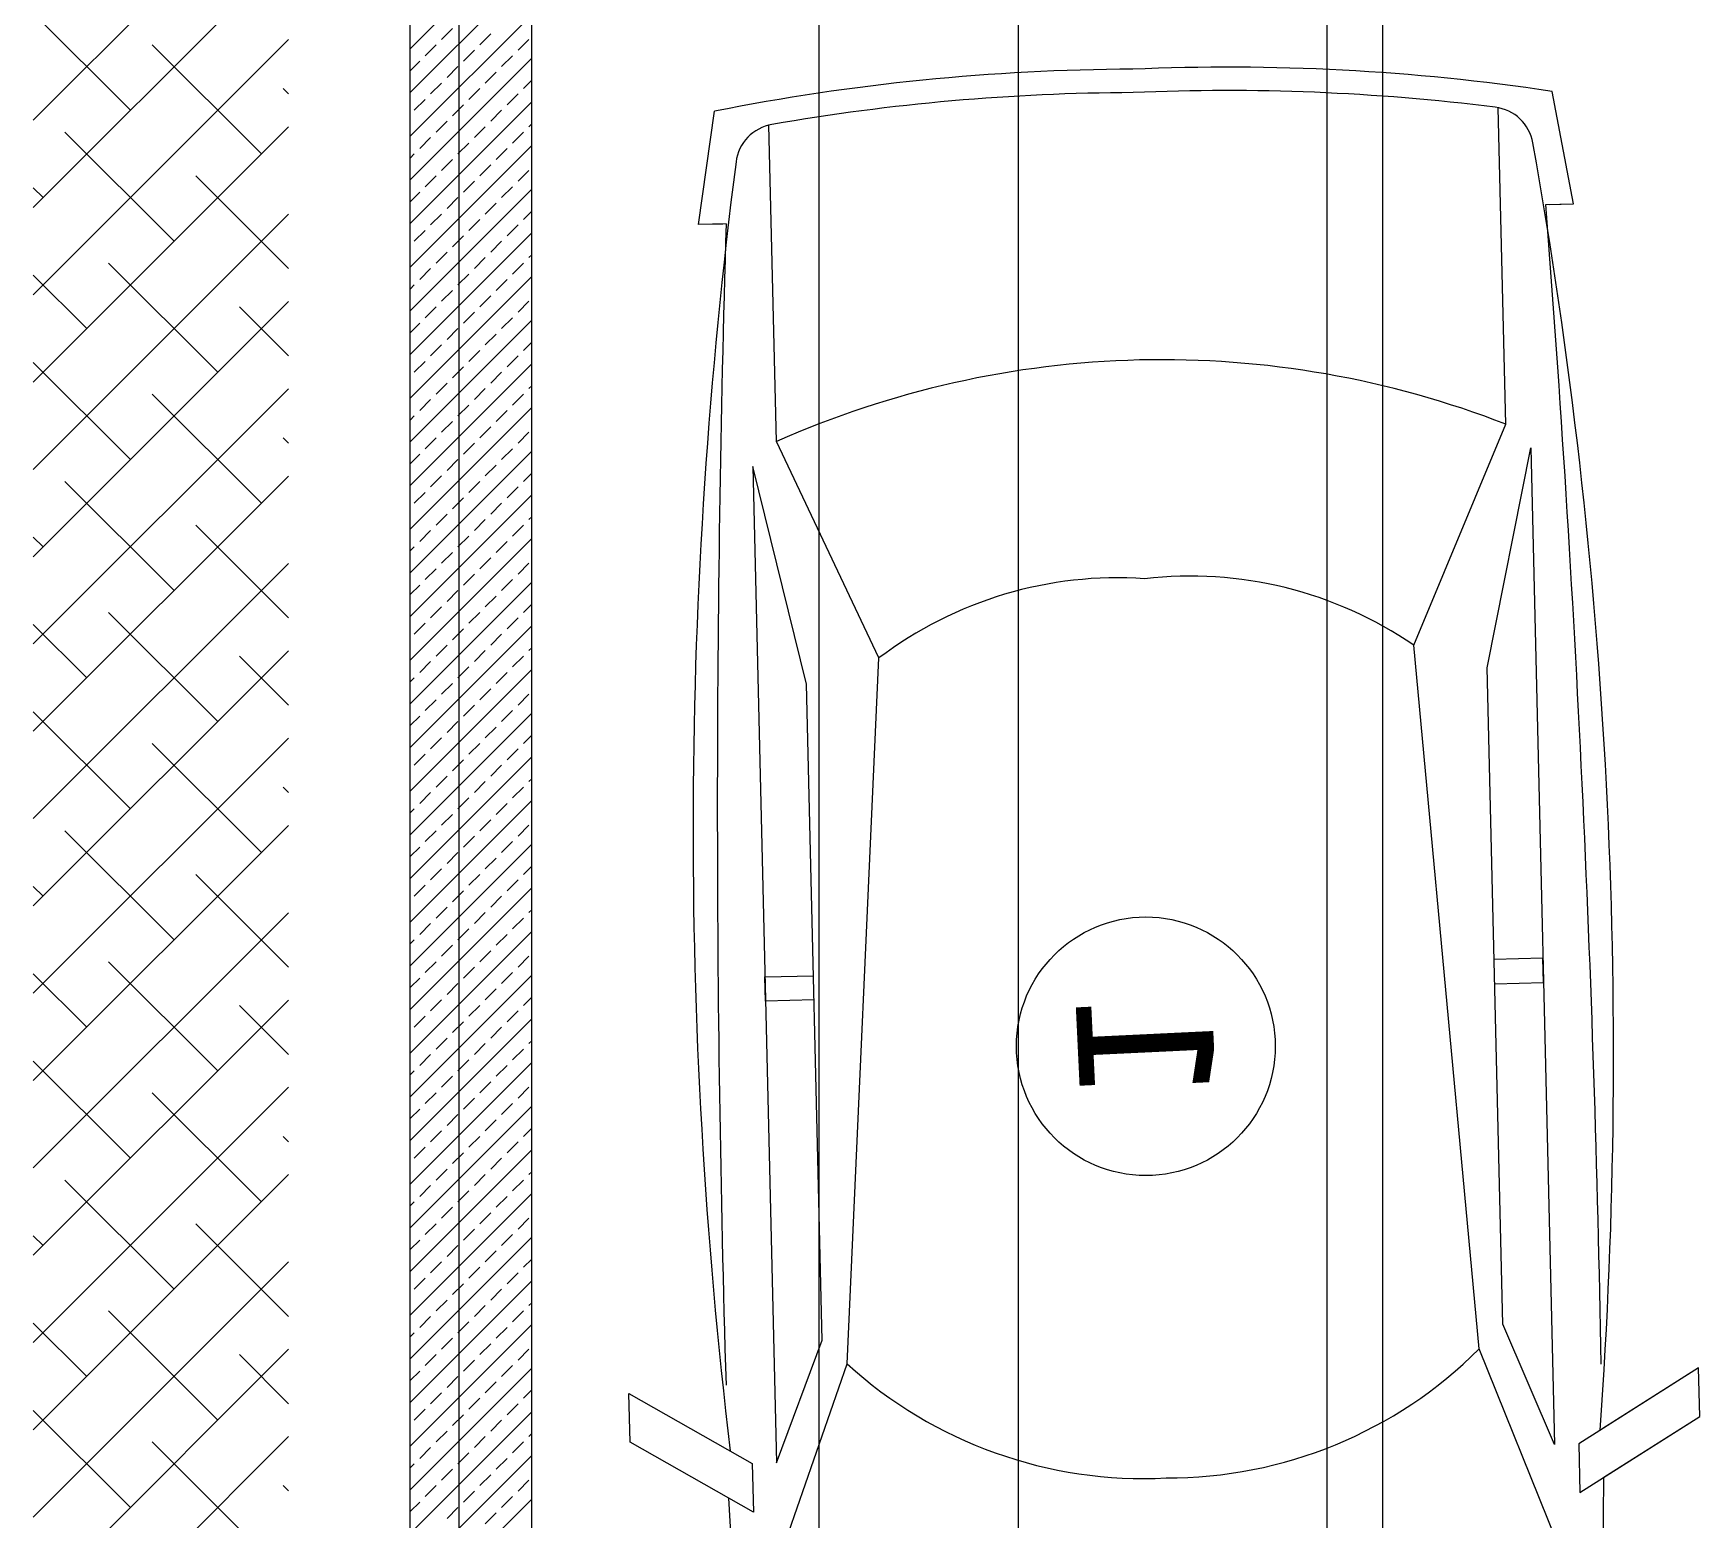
# Model space of a CAD drawing. Header units: millimetres. Extents: x 43168.9 to 43194.6, y -25545.1 to -25543.4.
# Drawn here: x 43169.0485 to 43169.117, y -25544.7486 to -25544.6875 of the extents above; entities that cross this region are included whole.
import ezdxf
from ezdxf.enums import TextEntityAlignment as Align

# ---------------------------------------------------------------- set-up
doc = ezdxf.new("R2010")
doc.units = ezdxf.units.MM
doc.header["$LTSCALE"] = 200
doc.linetypes.add('DASHDOT', pattern=[1, 0.5, -0.25, 0, -0.25])
doc.linetypes.add('DASHDOT2', pattern=[0.5, 0.25, -0.125, 0, -0.125])
for name, color, linetype in [('aks_sgh', 5, 'DASHDOT2'), ('kolon-b.a_sgh', 6, 'Continuous'), ('olcuic_sgh', 183, 'Continuous'), ('tarama-betonarme_sgh', 223, 'Continuous'), ('tarama-zemin_sgh', 197, 'Continuous'), ('yapi-yaklasma_sgh', 41, 'DASHDOT')]:
    doc.layers.add(name, color=color, linetype=linetype)
doc.styles.add('text1', font='VERDANA.TTF')

msp = doc.modelspace()

# ---------------------------------------------------------------- linework, layer by layer
at = {"color": 0}
for p, q in [((43169.1118424958, -25544.69448256025), (43169.1109584205, -25544.6898596702)), ((43169.0758520901, -25544.6953395997), (43169.07651511836, -25544.69067986847)), ((43169.10905755519, -25544.70355158163), (43169.10874749401, -25544.6905309119)), ((43169.07906555044, -25544.70426578117), (43169.07875548926, -25544.69124511144)), ((43169.11070104969, -25544.69450974151), (43169.1118424958, -25544.69448256025)), ((43169.1108427623, -25544.69450636691), (43169.1118424958, -25544.69448256025)), ((43169.0769935362, -25544.69531241845), (43169.0758520901, -25544.6953395997)), ((43169.07685182359, -25544.69531579305), (43169.0758520901, -25544.6953395997)), ((43169.10527288108, -25544.71264440966), (43169.10905755519, -25544.70355158163)), ((43169.08327874426, -25544.71316815599), (43169.07906555044, -25544.70426578117)), ((43169.1082958882, -25544.7135727232), (43169.11008109533, -25544.70452750847)), ((43169.11008109533, -25544.70452750847), (43169.11105716803, -25544.74551658162)), ((43169.0780896236, -25544.70528932131), (43169.0790656963, -25544.74627839446)), ((43169.08030335044, -25544.71423930944), (43169.0780896236, -25544.70528932131)), ((43169.10796274095, -25544.74158906761), (43169.10527288108, -25544.71264440966)), ((43169.08196967017, -25544.74220804054), (43169.08327874426, -25544.71316815599)), ((43169.10893866779, -25544.74056552747), (43169.1082958882, -25544.7135727232)), ((43169.08094613003, -25544.74123211371), (43169.08030335044, -25544.71423930944)), ((43169.11058103501, -25544.72552191179), (43169.10858156802, -25544.7255695251)), ((43169.11060484166, -25544.72652164529), (43169.11058103501, -25544.72552191179)), ((43169.07858956327, -25544.72628372463), (43169.08058903026, -25544.72623611133)), ((43169.07861336993, -25544.72728345813), (43169.07858956327, -25544.72628372463)), ((43169.10860537467, -25544.72656925859), (43169.11060484166, -25544.72652164529)), ((43169.08061283691, -25544.72723584482), (43169.07861336993, -25544.72728345813)), ((43169.11105716803, -25544.74551658162), (43169.10893866779, -25544.74056552747)), ((43169.0790656963, -25544.74627839446), (43169.08094613003, -25544.74123211371)), ((43169.11115239463, -25544.74951551559), (43169.10796274095, -25544.74158906761)), ((43169.07916092291, -25544.75027732843), (43169.08196967017, -25544.74220804054)), ((43169.11698414903, -25544.74237454124), (43169.11205690152, -25544.74549277497)), ((43169.11698414903, -25544.74237454124), (43169.11304235102, -25544.74486912823)), ((43169.11703176233, -25544.74437400823), (43169.11698414903, -25544.74237454124)), ((43169.11703176233, -25544.74437400823), (43169.11698414903, -25544.74237454124)), ((43169.07299587539, -25544.7434220339), (43169.07806596281, -25544.74630220112)), ((43169.07299587539, -25544.7434220339), (43169.07705194533, -25544.74572616767)), ((43169.0730434887, -25544.74542150088), (43169.07299587539, -25544.7434220339)), ((43169.0730434887, -25544.74542150088), (43169.07299587539, -25544.7434220339)), ((43169.11210451482, -25544.74749224196), (43169.11703176233, -25544.74437400823)), ((43169.11308996432, -25544.74686859521), (43169.11703176233, -25544.74437400823)), ((43169.07811357611, -25544.7483016681), (43169.0730434887, -25544.74542150088)), ((43169.07709955863, -25544.74772563466), (43169.0730434887, -25544.74542150088)), ((43169.11205690152, -25544.74549277497), (43169.11210451482, -25544.74749224196)), ((43169.07806596281, -25544.74630220112), (43169.07811357611, -25544.7483016681)), ((43169.1128343037, -25544.77406561882), (43169.11308996432, -25544.74686859521)), ((43169.0786494807, -25544.77487966193), (43169.07709955863, -25544.74772563466))]:
    msp.add_line(p, q, dxfattribs=at)
msp.add_line((43169.08894069821, -25544.72939507744), (43169.08894069821, -25544.72939507744))
at = {"linetype": 'Continuous'}
msp.add_circle((43169.09425463576, -25544.72914117252), 0.005320000000000346, dxfattribs=at)
at = {"color": 0}
for centre, radius, start, end in [((43169.0940520883, -25544.77860103636), 0.08965309296207911, 90.20920210520774, 101.280314080021), ((43169.09762628828, -25544.77851592394), 0.08965309296207911, 81.44794005489605, 92.51904979442061), ((43169.0940520883, -25544.77860103636), 0.08868921503438901, 90.20920210520774, 99.8525898110981), ((43169.09762628828, -25544.77851592394), 0.08868921503438901, 82.87566179897829, 92.51904979442061), ((43169.10840254702, -25544.6922975504), 0.0018, 10.08794608925296, 82.87566179897829), ((43169.07918413549, -25544.69299332836), 0.0018, 99.8525898110981, 172.6403063385882), ((43168.89910341574, -25544.72953397766), 0.2143856953616721, 355.8798989305535, 10.08794608925296), ((43169.29001844829, -25544.7202251189), 0.2143856953616721, 172.6403063385882, 186.8483536933566), ((43168.32252757682, -25544.75605531818), 0.7905727552520726, 1.002819377198221, 4.464956657813337), ((43169.86720314232, -25544.71927196257), 0.7905727552520726, 178.2632958276422, 181.7254338023045), ((43169.09491859226, -25544.7398990871), 0.03900065930309958, 91.36412606485756, 113.983991346845), ((43169.09491859226, -25544.7398990871), 0.03900065930309958, 68.74426118742127, 91.36412606485756), ((43169.09308966668, -25544.72610515044), 0.01623637964533992, 86.06319933715106, 127.1752903380783), ((43169.09608886715, -25544.72603373049), 0.01623637964533992, 55.55296332372676, 96.66505340765364), ((43169.09515420518, -25544.72879014201), 0.0181072108613248, 269.781772345199, 315.0215019798766), ((43169.09415447168, -25544.72881394867), 0.0181072108613248, 227.7067496705724, 272.9464799441023)]:
    msp.add_arc(centre, radius, start, end, dxfattribs=at)
at = {"layer": 'aks_sgh'}
for p, q in [((43169.06599999902, -25543.74091939969), (43169.06599999902, -25544.78991939969)), ((43169.08899999902, -25543.74091939969), (43169.08899999902, -25544.78991939969))]:
    msp.add_line(p, q, dxfattribs=at)
at = {"layer": 'kolon-b.a_sgh'}
for p, q in [((43169.06399999902, -25544.78854059805), (43169.06399999902, -25544.55691939969)), ((43169.06899999903, -25544.78354059805), (43169.06899999903, -25544.55691939969))]:
    msp.add_line(p, q, dxfattribs=at)
at = {"layer": 'olcuic_sgh'}
for p, q in [((43169.10169378595, -25543.91166939969), (43169.10169378595, -25544.78367047723)), ((43169.08081179156, -25544.55666939969), (43169.08081179156, -25544.78367047723))]:
    msp.add_line(p, q, dxfattribs=at)
at = {"layer": 'tarama-betonarme_sgh'}
for p, q in [((43169.06399999902, -25544.68811195317), (43169.06899999903, -25544.68311195317)), ((43169.06399999902, -25544.68990800439), (43169.06899999903, -25544.6849080044)), ((43169.06399999902, -25544.69170405562), (43169.06899999903, -25544.68670405562)), ((43169.06529024731, -25544.68771973089), (43169.06573926011, -25544.68727071809)), ((43169.06686179213, -25544.6879442373), (43169.06731080493, -25544.68749522449)), ((43169.06843333695, -25544.6881687437), (43169.06888234975, -25544.68771973089)), ((43169.06461672809, -25544.6883932501), (43169.0650657409, -25544.6879442373)), ((43169.06618827292, -25544.68861775651), (43169.06663728572, -25544.6881687437)), ((43169.06775981774, -25544.68884226291), (43169.06820883055, -25544.6883932501)), ((43169.06399999902, -25544.69350010685), (43169.06899999903, -25544.68850010684)), ((43169.06399999902, -25544.68900997917), (43169.06439222169, -25544.68861775651)), ((43169.06551475371, -25544.68929127571), (43169.06596376652, -25544.68884226291)), ((43169.06708629853, -25544.68951578212), (43169.06753531133, -25544.68906676931)), ((43169.0648412345, -25544.68996479492), (43169.06529024731, -25544.68951578212)), ((43169.06641277932, -25544.69018930133), (43169.06686179213, -25544.68974028852)), ((43169.06865784335, -25544.68974028852), (43169.06899999903, -25544.68939813285)), ((43169.06399999902, -25544.69529615807), (43169.06899999903, -25544.69029615807)), ((43169.06416771529, -25544.69063831413), (43169.06461672809, -25544.69018930133)), ((43169.06573926011, -25544.69086282053), (43169.06618827292, -25544.69041380773)), ((43169.06798432414, -25544.69041380773), (43169.06843333695, -25544.68996479492)), ((43169.0650657409, -25544.69153633975), (43169.06551475371, -25544.69108732694)), ((43169.06731080493, -25544.69108732694), (43169.06775981774, -25544.69063831413)), ((43169.06439222169, -25544.69220985895), (43169.0648412345, -25544.69176084615)), ((43169.06663728572, -25544.69176084615), (43169.06708629853, -25544.69131183334)), ((43169.06820883055, -25544.69198535255), (43169.06865784335, -25544.69153633975)), ((43169.06888234975, -25544.69131183334), (43169.06899999903, -25544.69119418407)), ((43169.06399999902, -25544.6970922093), (43169.06899999903, -25544.69209220929)), ((43169.06399999902, -25544.69260208162), (43169.06416771529, -25544.69243436536)), ((43169.06596376652, -25544.69243436536), (43169.06641277932, -25544.69198535255)), ((43169.06753531133, -25544.69265887176), (43169.06798432414, -25544.69220985895)), ((43169.06529024731, -25544.69310788457), (43169.06573926011, -25544.69265887176)), ((43169.06686179213, -25544.69333239097), (43169.06731080493, -25544.69288337816)), ((43169.06843333695, -25544.69355689737), (43169.06888234975, -25544.69310788457)), ((43169.06399999902, -25544.69888826052), (43169.06899999903, -25544.69388826052)), ((43169.06461672809, -25544.69378140377), (43169.0650657409, -25544.69333239097)), ((43169.06618827292, -25544.69400591018), (43169.06663728572, -25544.69355689737)), ((43169.06775981774, -25544.69423041658), (43169.06820883055, -25544.69378140377)), ((43169.06399999902, -25544.69439813284), (43169.06439222169, -25544.69400591018)), ((43169.06551475371, -25544.69467942939), (43169.06596376652, -25544.69423041658)), ((43169.06708629853, -25544.69490393579), (43169.06753531133, -25544.69445492298)), ((43169.0648412345, -25544.6953529486), (43169.06529024731, -25544.69490393579)), ((43169.06641277932, -25544.695577455), (43169.06686179213, -25544.69512844219)), ((43169.06865784335, -25544.69512844219), (43169.06899999903, -25544.69478628652)), ((43169.06399999902, -25544.70068431174), (43169.06899999903, -25544.69568431174)), ((43169.06416771529, -25544.69602646781), (43169.06461672809, -25544.695577455)), ((43169.06573926011, -25544.69625097421), (43169.06618827292, -25544.6958019614)), ((43169.06798432414, -25544.6958019614), (43169.06843333695, -25544.6953529486)), ((43169.0650657409, -25544.69692449342), (43169.06551475371, -25544.69647548061)), ((43169.06731080493, -25544.69647548061), (43169.06775981774, -25544.69602646781)), ((43169.06888234975, -25544.69669998702), (43169.06899999903, -25544.69658233774)), ((43169.06439222169, -25544.69759801263), (43169.0648412345, -25544.69714899982)), ((43169.06663728572, -25544.69714899982), (43169.06708629853, -25544.69669998702)), ((43169.06820883055, -25544.69737350622), (43169.06865784335, -25544.69692449342)), ((43169.06399999902, -25544.70248036296), (43169.06899999903, -25544.69748036297)), ((43169.06399999902, -25544.69799023529), (43169.06416771529, -25544.69782251903)), ((43169.06596376652, -25544.69782251903), (43169.06641277932, -25544.69737350622)), ((43169.06753531133, -25544.69804702543), (43169.06798432414, -25544.69759801263)), ((43169.06461672809, -25544.69916955745), (43169.0650657409, -25544.69872054464)), ((43169.06529024731, -25544.69849603824), (43169.06573926011, -25544.69804702543)), ((43169.06686179213, -25544.69872054464), (43169.06731080493, -25544.69827153184)), ((43169.06843333695, -25544.69894505104), (43169.06888234975, -25544.69849603824)), ((43169.06399999902, -25544.70427641419), (43169.06899999903, -25544.69927641419)), ((43169.06399999902, -25544.69978628652), (43169.06439222169, -25544.69939406385)), ((43169.06618827292, -25544.69939406385), (43169.06663728572, -25544.69894505104)), ((43169.06775981774, -25544.69961857026), (43169.06820883055, -25544.69916955745)), ((43169.06551475371, -25544.70006758306), (43169.06596376652, -25544.69961857026)), ((43169.06708629853, -25544.70029208946), (43169.06753531133, -25544.69984307666)), ((43169.0648412345, -25544.70074110227), (43169.06529024731, -25544.70029208946)), ((43169.06641277932, -25544.70096560867), (43169.06686179213, -25544.70051659587)), ((43169.06798432414, -25544.70119011508), (43169.06843333695, -25544.70074110227)), ((43169.06865784335, -25544.70051659587), (43169.06899999903, -25544.70017444019)), ((43169.06399999902, -25544.70607246541), (43169.06899999903, -25544.70107246541)), ((43169.06416771529, -25544.70141462148), (43169.06461672809, -25544.70096560867)), ((43169.06573926011, -25544.70163912788), (43169.06618827292, -25544.70119011508)), ((43169.06731080493, -25544.70186363428), (43169.06775981774, -25544.70141462148)), ((43169.0650657409, -25544.70231264709), (43169.06551475371, -25544.70186363428)), ((43169.06663728572, -25544.70253715349), (43169.06708629853, -25544.70208814069)), ((43169.06888234975, -25544.70208814069), (43169.06899999903, -25544.70197049141)), ((43169.06439222169, -25544.7029861663), (43169.0648412345, -25544.70253715349)), ((43169.06596376652, -25544.7032106727), (43169.06641277932, -25544.7027616599)), ((43169.06820883055, -25544.7027616599), (43169.06865784335, -25544.70231264709)), ((43169.06399999902, -25544.70786851664), (43169.06899999903, -25544.70286851664)), ((43169.06399999902, -25544.70337838897), (43169.06416771529, -25544.7032106727)), ((43169.06529024731, -25544.70388419191), (43169.06573926011, -25544.7034351791)), ((43169.06753531133, -25544.7034351791), (43169.06798432414, -25544.7029861663)), ((43169.06461672809, -25544.70455771112), (43169.0650657409, -25544.70410869832)), ((43169.06686179213, -25544.70410869832), (43169.06731080493, -25544.70365968551)), ((43169.06843333695, -25544.70433320472), (43169.06888234975, -25544.70388419191)), ((43169.06399999902, -25544.70966456786), (43169.06899999903, -25544.70466456786)), ((43169.06399999902, -25544.70517444019), (43169.06439222169, -25544.70478221752)), ((43169.06618827292, -25544.70478221752), (43169.06663728572, -25544.70433320472)), ((43169.06775981774, -25544.70500672393), (43169.06820883055, -25544.70455771112)), ((43169.06551475371, -25544.70545573673), (43169.06596376652, -25544.70500672393)), ((43169.06708629853, -25544.70568024314), (43169.06753531133, -25544.70523123033)), ((43169.06865784335, -25544.70590474954), (43169.06899999903, -25544.70556259386)), ((43169.0648412345, -25544.70612925594), (43169.06529024731, -25544.70568024314)), ((43169.06641277932, -25544.70635376234), (43169.06686179213, -25544.70590474954)), ((43169.06798432414, -25544.70657826875), (43169.06843333695, -25544.70612925594)), ((43169.06399999902, -25544.71146061909), (43169.06899999903, -25544.70646061909)), ((43169.06416771529, -25544.70680277515), (43169.06461672809, -25544.70635376234)), ((43169.06573926011, -25544.70702728155), (43169.06618827292, -25544.70657826875)), ((43169.06731080493, -25544.70725178796), (43169.06775981774, -25544.70680277515)), ((43169.0650657409, -25544.70770080076), (43169.06551475371, -25544.70725178796)), ((43169.06663728572, -25544.70792530717), (43169.06708629853, -25544.70747629436)), ((43169.06888234975, -25544.70747629436), (43169.06899999903, -25544.70735864509)), ((43169.06399999902, -25544.71325667031), (43169.06899999903, -25544.70825667031)), ((43169.06439222169, -25544.70837431997), (43169.0648412345, -25544.70792530717)), ((43169.06596376652, -25544.70859882638), (43169.06641277932, -25544.70814981357)), ((43169.06820883055, -25544.70814981357), (43169.06865784335, -25544.70770080076)), ((43169.06399999902, -25544.70876654264), (43169.06416771529, -25544.70859882638)), ((43169.06529024731, -25544.70927234558), (43169.06573926011, -25544.70882333278)), ((43169.06753531133, -25544.70882333278), (43169.06798432414, -25544.70837431997)), ((43169.06461672809, -25544.70994586479), (43169.0650657409, -25544.70949685199)), ((43169.06686179213, -25544.70949685199), (43169.06731080493, -25544.70904783918)), ((43169.06843333695, -25544.70972135839), (43169.06888234975, -25544.70927234558)), ((43169.06399999902, -25544.71505272153), (43169.06899999903, -25544.71005272154)), ((43169.06399999902, -25544.71056259386), (43169.06439222169, -25544.7101703712)), ((43169.06618827292, -25544.7101703712), (43169.06663728572, -25544.70972135839)), ((43169.06775981774, -25544.7103948776), (43169.06820883055, -25544.70994586479)), ((43169.06551475371, -25544.71084389041), (43169.06596376652, -25544.7103948776)), ((43169.06708629853, -25544.71106839681), (43169.06753531133, -25544.710619384)), ((43169.06865784335, -25544.71129290321), (43169.06899999903, -25544.71095074754)), ((43169.06416771529, -25544.71219092883), (43169.06461672809, -25544.71174191602)), ((43169.0648412345, -25544.71151740961), (43169.06529024731, -25544.71106839681)), ((43169.06641277932, -25544.71174191602), (43169.06686179213, -25544.71129290321)), ((43169.06798432414, -25544.71196642242), (43169.06843333695, -25544.71151740961)), ((43169.06399999902, -25544.71684877276), (43169.06899999903, -25544.71184877276)), ((43169.06573926011, -25544.71241543523), (43169.06618827292, -25544.71196642242)), ((43169.06731080493, -25544.71263994163), (43169.06775981774, -25544.71219092883)), ((43169.0650657409, -25544.71308895444), (43169.06551475371, -25544.71263994163)), ((43169.06663728572, -25544.71331346084), (43169.06708629853, -25544.71286444803)), ((43169.06820883055, -25544.71353796724), (43169.06865784335, -25544.71308895444)), ((43169.06888234975, -25544.71286444803), (43169.06899999903, -25544.71274679876)), ((43169.06399999902, -25544.71864482398), (43169.06899999903, -25544.71364482398)), ((43169.06439222169, -25544.71376247365), (43169.0648412345, -25544.71331346084)), ((43169.06596376652, -25544.71398698005), (43169.06641277932, -25544.71353796724)), ((43169.06753531133, -25544.71421148645), (43169.06798432414, -25544.71376247365)), ((43169.06399999902, -25544.71415469631), (43169.06416771529, -25544.71398698005)), ((43169.06529024731, -25544.71466049926), (43169.06573926011, -25544.71421148645)), ((43169.06686179213, -25544.71488500566), (43169.06731080493, -25544.71443599285)), ((43169.06461672809, -25544.71533401847), (43169.0650657409, -25544.71488500566)), ((43169.06618827292, -25544.71555852487), (43169.06663728572, -25544.71510951206)), ((43169.06843333695, -25544.71510951206), (43169.06888234975, -25544.71466049926)), ((43169.06399999902, -25544.72044087521), (43169.06899999903, -25544.71544087521)), ((43169.06399999902, -25544.71595074754), (43169.06439222169, -25544.71555852487)), ((43169.06551475371, -25544.71623204408), (43169.06596376652, -25544.71578303127)), ((43169.06775981774, -25544.71578303127), (43169.06820883055, -25544.71533401847)), ((43169.0648412345, -25544.71690556329), (43169.06529024731, -25544.71645655048)), ((43169.06708629853, -25544.71645655048), (43169.06753531133, -25544.71600753767)), ((43169.06865784335, -25544.71668105689), (43169.06899999903, -25544.71633890121)), ((43169.06416771529, -25544.71757908249), (43169.06461672809, -25544.71713006969)), ((43169.06641277932, -25544.71713006969), (43169.06686179213, -25544.71668105689)), ((43169.06798432414, -25544.71735457609), (43169.06843333695, -25544.71690556329)), ((43169.06399999902, -25544.72223692643), (43169.06899999903, -25544.71723692643)), ((43169.06573926011, -25544.7178035889), (43169.06618827292, -25544.71735457609)), ((43169.06731080493, -25544.7180280953), (43169.06775981774, -25544.71757908249)), ((43169.0650657409, -25544.71847710811), (43169.06551475371, -25544.7180280953)), ((43169.06663728572, -25544.71870161451), (43169.06708629853, -25544.71825260171)), ((43169.06820883055, -25544.71892612091), (43169.06865784335, -25544.71847710811)), ((43169.06888234975, -25544.71825260171), (43169.06899999903, -25544.71813495243)), ((43169.06399999902, -25544.72403297766), (43169.06899999903, -25544.71903297766)), ((43169.06439222169, -25544.71915062732), (43169.0648412345, -25544.71870161451)), ((43169.06596376652, -25544.71937513372), (43169.06641277932, -25544.71892612091)), ((43169.06753531133, -25544.71959964012), (43169.06798432414, -25544.71915062732)), ((43169.06399999902, -25544.71954284998), (43169.06416771529, -25544.71937513372)), ((43169.06529024731, -25544.72004865293), (43169.06573926011, -25544.71959964012)), ((43169.06686179213, -25544.72027315933), (43169.06731080493, -25544.71982414653)), ((43169.06461672809, -25544.72072217214), (43169.0650657409, -25544.72027315933)), ((43169.06618827292, -25544.72094667854), (43169.06663728572, -25544.72049766573)), ((43169.06843333695, -25544.72049766573), (43169.06888234975, -25544.72004865293)), ((43169.06399999902, -25544.72582902888), (43169.06899999903, -25544.72082902888)), ((43169.06399999902, -25544.72133890121), (43169.06439222169, -25544.72094667854)), ((43169.06551475371, -25544.72162019775), (43169.06596376652, -25544.72117118494)), ((43169.06775981774, -25544.72117118494), (43169.06820883055, -25544.72072217214)), ((43169.0648412345, -25544.72229371696), (43169.06529024731, -25544.72184470415)), ((43169.06708629853, -25544.72184470415), (43169.06753531133, -25544.72139569135)), ((43169.06865784335, -25544.72206921056), (43169.06899999903, -25544.72172705488)), ((43169.06399999902, -25544.7276250801), (43169.06899999903, -25544.7226250801)), ((43169.06416771529, -25544.72296723617), (43169.06461672809, -25544.72251822336)), ((43169.06641277932, -25544.72251822336), (43169.06686179213, -25544.72206921056)), ((43169.06798432414, -25544.72274272977), (43169.06843333695, -25544.72229371696)), ((43169.06573926011, -25544.72319174257), (43169.06618827292, -25544.72274272977)), ((43169.06731080493, -25544.72341624898), (43169.06775981774, -25544.72296723617)), ((43169.0650657409, -25544.72386526178), (43169.06551475371, -25544.72341624898)), ((43169.06663728572, -25544.72408976818), (43169.06708629853, -25544.72364075538)), ((43169.06820883055, -25544.72431427459), (43169.06865784335, -25544.72386526178)), ((43169.06888234975, -25544.72364075538), (43169.06899999903, -25544.72352310611)), ((43169.06399999902, -25544.72942113133), (43169.06899999903, -25544.72442113133)), ((43169.06399999902, -25544.72493100366), (43169.06416771529, -25544.72476328739)), ((43169.06439222169, -25544.72453878099), (43169.0648412345, -25544.72408976818)), ((43169.06596376652, -25544.72476328739), (43169.06641277932, -25544.72431427459)), ((43169.06753531133, -25544.7249877938), (43169.06798432414, -25544.72453878099)), ((43169.06529024731, -25544.7254368066), (43169.06573926011, -25544.7249877938)), ((43169.06686179213, -25544.725661313), (43169.06731080493, -25544.7252123002)), ((43169.06843333695, -25544.72588581941), (43169.06888234975, -25544.7254368066)), ((43169.06461672809, -25544.72611032581), (43169.0650657409, -25544.725661313)), ((43169.06618827292, -25544.72633483222), (43169.06663728572, -25544.72588581941)), ((43169.06775981774, -25544.72655933862), (43169.06820883055, -25544.72611032581)), ((43169.06399999902, -25544.73121718255), (43169.06899999903, -25544.72621718255)), ((43169.06399999902, -25544.72672705488), (43169.06439222169, -25544.72633483222)), ((43169.06551475371, -25544.72700835142), (43169.06596376652, -25544.72655933862)), ((43169.06708629853, -25544.72723285783), (43169.06753531133, -25544.72678384502)), ((43169.0648412345, -25544.72768187063), (43169.06529024731, -25544.72723285783)), ((43169.06641277932, -25544.72790637704), (43169.06686179213, -25544.72745736423)), ((43169.06865784335, -25544.72745736423), (43169.06899999903, -25544.72711520855)), ((43169.06399999902, -25544.73301323378), (43169.06899999903, -25544.72801323378)), ((43169.06416771529, -25544.72835538984), (43169.06461672809, -25544.72790637704)), ((43169.06573926011, -25544.72857989624), (43169.06618827292, -25544.72813088344)), ((43169.06798432414, -25544.72813088344), (43169.06843333695, -25544.72768187063)), ((43169.0650657409, -25544.72925341545), (43169.06551475371, -25544.72880440265)), ((43169.06731080493, -25544.72880440265), (43169.06775981774, -25544.72835538984)), ((43169.06439222169, -25544.72992693466), (43169.0648412345, -25544.72947792186)), ((43169.06663728572, -25544.72947792186), (43169.06708629853, -25544.72902890905)), ((43169.06820883055, -25544.72970242826), (43169.06865784335, -25544.72925341545)), ((43169.06888234975, -25544.72902890905), (43169.06899999903, -25544.72891125978)), ((43169.06399999902, -25544.734809285), (43169.06899999903, -25544.729809285)), ((43169.06399999902, -25544.73031915733), (43169.06416771529, -25544.73015144106)), ((43169.06596376652, -25544.73015144106), (43169.06641277932, -25544.72970242826)), ((43169.06753531133, -25544.73037594747), (43169.06798432414, -25544.72992693466)), ((43169.06529024731, -25544.73082496028), (43169.06573926011, -25544.73037594747)), ((43169.06686179213, -25544.73104946668), (43169.06731080493, -25544.73060045387)), ((43169.06843333695, -25544.73127397308), (43169.06888234975, -25544.73082496028)), ((43169.06399999902, -25544.73660533623), (43169.06899999903, -25544.73160533623)), ((43169.06461672809, -25544.73149847948), (43169.0650657409, -25544.73104946668)), ((43169.06618827292, -25544.73172298589), (43169.06663728572, -25544.73127397308)), ((43169.06775981774, -25544.73194749229), (43169.06820883055, -25544.73149847948)), ((43169.06399999902, -25544.73211520855), (43169.06439222169, -25544.73172298589)), ((43169.06551475371, -25544.7323965051), (43169.06596376652, -25544.73194749229)), ((43169.06708629853, -25544.7326210115), (43169.06753531133, -25544.73217199869)), ((43169.0648412345, -25544.7330700243), (43169.06529024731, -25544.7326210115)), ((43169.06641277932, -25544.73329453071), (43169.06686179213, -25544.7328455179)), ((43169.06865784335, -25544.7328455179), (43169.06899999903, -25544.73250336223)), ((43169.06399999902, -25544.73840138745), (43169.06899999903, -25544.73340138745)), ((43169.06416771529, -25544.73374354351), (43169.06461672809, -25544.73329453071)), ((43169.06573926011, -25544.73396804992), (43169.06618827292, -25544.73351903711)), ((43169.06798432414, -25544.73351903711), (43169.06843333695, -25544.7330700243)), ((43169.0650657409, -25544.73464156913), (43169.06551475371, -25544.73419255632)), ((43169.06731080493, -25544.73419255632), (43169.06775981774, -25544.73374354351)), ((43169.06888234975, -25544.73441706272), (43169.06899999903, -25544.73429941345)), ((43169.06439222169, -25544.73531508834), (43169.0648412345, -25544.73486607553)), ((43169.06663728572, -25544.73486607553), (43169.06708629853, -25544.73441706272)), ((43169.06820883055, -25544.73509058193), (43169.06865784335, -25544.73464156913)), ((43169.06399999902, -25544.74019743867), (43169.06899999903, -25544.73519743867)), ((43169.06399999902, -25544.735707311), (43169.06416771529, -25544.73553959474)), ((43169.06596376652, -25544.73553959474), (43169.06641277932, -25544.73509058193)), ((43169.06753531133, -25544.73576410114), (43169.06798432414, -25544.73531508834)), ((43169.06529024731, -25544.73621311395), (43169.06573926011, -25544.73576410114)), ((43169.06686179213, -25544.73643762035), (43169.06731080493, -25544.73598860754)), ((43169.06843333695, -25544.73666212675), (43169.06888234975, -25544.73621311395)), ((43169.06399999902, -25544.7419934899), (43169.06899999903, -25544.7369934899)), ((43169.06461672809, -25544.73688663316), (43169.0650657409, -25544.73643762035)), ((43169.06618827292, -25544.73711113956), (43169.06663728572, -25544.73666212675)), ((43169.06775981774, -25544.73733564596), (43169.06820883055, -25544.73688663316)), ((43169.06399999902, -25544.73750336223), (43169.06439222169, -25544.73711113956)), ((43169.06551475371, -25544.73778465877), (43169.06596376652, -25544.73733564596)), ((43169.06708629853, -25544.73800916517), (43169.06753531133, -25544.73756015237)), ((43169.0648412345, -25544.73845817798), (43169.06529024731, -25544.73800916517)), ((43169.06641277932, -25544.73868268438), (43169.06686179213, -25544.73823367157)), ((43169.06798432414, -25544.73890719079), (43169.06843333695, -25544.73845817798)), ((43169.06865784335, -25544.73823367157), (43169.06899999903, -25544.7378915159)), ((43169.06399999902, -25544.74378954112), (43169.06899999903, -25544.73878954112)), ((43169.06416771529, -25544.73913169719), (43169.06461672809, -25544.73868268438)), ((43169.06573926011, -25544.73935620359), (43169.06618827292, -25544.73890719079)), ((43169.06731080493, -25544.73958070999), (43169.06775981774, -25544.73913169719)), ((43169.0650657409, -25544.7400297228), (43169.06551475371, -25544.73958070999)), ((43169.06663728572, -25544.7402542292), (43169.06708629853, -25544.7398052164)), ((43169.06888234975, -25544.7398052164), (43169.06899999903, -25544.73968756712)), ((43169.06439222169, -25544.74070324201), (43169.0648412345, -25544.7402542292)), ((43169.06596376652, -25544.74092774841), (43169.06641277932, -25544.74047873561)), ((43169.06820883055, -25544.74047873561), (43169.06865784335, -25544.7400297228)), ((43169.06399999902, -25544.74558559235), (43169.06899999903, -25544.74058559235)), ((43169.06399999902, -25544.74109546467), (43169.06416771529, -25544.74092774841)), ((43169.06529024731, -25544.74160126762), (43169.06573926011, -25544.74115225481)), ((43169.06753531133, -25544.74115225481), (43169.06798432414, -25544.74070324201)), ((43169.06461672809, -25544.74227478683), (43169.0650657409, -25544.74182577402)), ((43169.06686179213, -25544.74182577402), (43169.06731080493, -25544.74137676122)), ((43169.06843333695, -25544.74205028043), (43169.06888234975, -25544.74160126762)), ((43169.06399999902, -25544.74738164357), (43169.06899999903, -25544.74238164357)), ((43169.06399999902, -25544.7428915159), (43169.06439222169, -25544.74249929323)), ((43169.06618827292, -25544.74249929323), (43169.06663728572, -25544.74205028043)), ((43169.06775981774, -25544.74272379963), (43169.06820883055, -25544.74227478683)), ((43169.06551475371, -25544.74317281244), (43169.06596376652, -25544.74272379963)), ((43169.06708629853, -25544.74339731885), (43169.06753531133, -25544.74294830604)), ((43169.0648412345, -25544.74384633165), (43169.06529024731, -25544.74339731885)), ((43169.06641277932, -25544.74407083805), (43169.06686179213, -25544.74362182525)), ((43169.06798432414, -25544.74429534446), (43169.06843333695, -25544.74384633165)), ((43169.06865784335, -25544.74362182525), (43169.06899999903, -25544.74327966957)), ((43169.06399999902, -25544.7491776948), (43169.06899999903, -25544.7441776948)), ((43169.06416771529, -25544.74451985086), (43169.06461672809, -25544.74407083805)), ((43169.06573926011, -25544.74474435726), (43169.06618827292, -25544.74429534446)), ((43169.06731080493, -25544.74496886367), (43169.06775981774, -25544.74451985086)), ((43169.0650657409, -25544.74541787647), (43169.06551475371, -25544.74496886367)), ((43169.06663728572, -25544.74564238287), (43169.06708629853, -25544.74519337007)), ((43169.06888234975, -25544.74519337007), (43169.06899999903, -25544.7450757208)), ((43169.06399999902, -25544.75097374602), (43169.06899999903, -25544.74597374602)), ((43169.06439222169, -25544.74609139568), (43169.0648412345, -25544.74564238287)), ((43169.06596376652, -25544.74631590208), (43169.06641277932, -25544.74586688928)), ((43169.06820883055, -25544.74586688928), (43169.06865784335, -25544.74541787647)), ((43169.06399999902, -25544.74648361835), (43169.06416771529, -25544.74631590208)), ((43169.06529024731, -25544.74698942129), (43169.06573926011, -25544.74654040849)), ((43169.06753531133, -25544.74654040849), (43169.06798432414, -25544.74609139568)), ((43169.06461672809, -25544.7476629405), (43169.0650657409, -25544.74721392769)), ((43169.06686179213, -25544.74721392769), (43169.06731080493, -25544.74676491489)), ((43169.06843333695, -25544.7474384341), (43169.06888234975, -25544.74698942129)), ((43169.06399999902, -25544.75276979724), (43169.06899999903, -25544.74776979724)), ((43169.06399999902, -25544.74827966957), (43169.06439222169, -25544.74788744691)), ((43169.06618827292, -25544.74788744691), (43169.06663728572, -25544.7474384341)), ((43169.06775981774, -25544.74811195331), (43169.06820883055, -25544.7476629405)), ((43169.06551475371, -25544.74856096611), (43169.06596376652, -25544.74811195331)), ((43169.06708629853, -25544.74878547252), (43169.06753531133, -25544.74833645971))]:
    msp.add_line(p, q, dxfattribs=at)
at = {"layer": 'tarama-zemin_sgh'}
for p, q in [((43169.04849999903, -25544.6910395946), (43169.05899999903, -25544.6805395946)), ((43169.04849999903, -25544.69463169705), (43169.05899999903, -25544.68413169705)), ((43169.05249338195, -25544.69063831413), (43169.04849999903, -25544.68664493121)), ((43169.04849999903, -25544.6982237995), (43169.05899999903, -25544.6877237995)), ((43169.05788153562, -25544.69243436536), (43169.05339140756, -25544.6879442373)), ((43169.05899999903, -25544.68996072632), (43169.05877956123, -25544.68974028852)), ((43169.04849999903, -25544.70181590195), (43169.05899999903, -25544.69131590195)), ((43169.05428943317, -25544.69602646781), (43169.04979930511, -25544.69153633975)), ((43169.04890127949, -25544.69423041658), (43169.04849999903, -25544.69382913611)), ((43169.05899999903, -25544.69714493122), (43169.05518745878, -25544.69333239097)), ((43169.04849999903, -25544.7054080044), (43169.05899999903, -25544.6949080044)), ((43169.05608548439, -25544.70141462148), (43169.05159535633, -25544.69692449342)), ((43169.05069733072, -25544.69961857026), (43169.04849999903, -25544.69742123856)), ((43169.04849999903, -25544.70900010685), (43169.05899999903, -25544.69850010685)), ((43169.05899999903, -25544.70073703367), (43169.05698351, -25544.69872054464)), ((43169.05249338195, -25544.70500672393), (43169.04849999903, -25544.70101334101)), ((43169.04849999903, -25544.71259220929), (43169.05899999903, -25544.70209220929)), ((43169.05788153562, -25544.70680277515), (43169.05339140756, -25544.70231264709)), ((43169.05899999903, -25544.70432913611), (43169.05877956123, -25544.70410869832)), ((43169.04849999903, -25544.71618431174), (43169.05899999903, -25544.70568431174)), ((43169.05428943317, -25544.7103948776), (43169.04979930511, -25544.70590474954)), ((43169.04890127949, -25544.70859882638), (43169.04849999903, -25544.7081975459)), ((43169.05899999903, -25544.71151334101), (43169.05518745878, -25544.70770080076)), ((43169.04849999903, -25544.71977641419), (43169.05899999903, -25544.70927641419)), ((43169.05608548439, -25544.71578303127), (43169.05159535633, -25544.71129290321)), ((43169.05069733072, -25544.71398698005), (43169.04849999903, -25544.71178964835)), ((43169.04849999903, -25544.72336851664), (43169.05899999903, -25544.71286851664)), ((43169.05899999903, -25544.71510544346), (43169.05698351, -25544.71308895444)), ((43169.05249338195, -25544.71937513372), (43169.04849999903, -25544.7153817508)), ((43169.04849999903, -25544.72696061909), (43169.05899999903, -25544.71646061909)), ((43169.05788153562, -25544.72117118494), (43169.05339140756, -25544.71668105689)), ((43169.05899999903, -25544.7186975459), (43169.05877956123, -25544.71847710811)), ((43169.04849999903, -25544.73055272154), (43169.05899999903, -25544.72005272154)), ((43169.05428943317, -25544.72476328739), (43169.04979930511, -25544.72027315933)), ((43169.04890127949, -25544.72296723617), (43169.04849999903, -25544.7225659557)), ((43169.05899999903, -25544.7258817508), (43169.05518745878, -25544.72206921056)), ((43169.04849999903, -25544.73414482398), (43169.05899999903, -25544.72364482399)), ((43169.05608548439, -25544.73015144106), (43169.05159535633, -25544.725661313)), ((43169.05069733072, -25544.72835538984), (43169.04849999903, -25544.72615805815)), ((43169.04849999903, -25544.73773692643), (43169.05899999903, -25544.72723692643)), ((43169.05899999903, -25544.72947385325), (43169.05698351, -25544.72745736423)), ((43169.05249338195, -25544.73374354351), (43169.04849999903, -25544.7297501606)), ((43169.04849999903, -25544.74132902888), (43169.05899999903, -25544.73082902888)), ((43169.05788153562, -25544.73553959474), (43169.05339140756, -25544.73104946668)), ((43169.05899999903, -25544.7330659557), (43169.05877956123, -25544.7328455179)), ((43169.04849999903, -25544.74492113133), (43169.05899999903, -25544.73442113133)), ((43169.05428943317, -25544.73913169719), (43169.04979930511, -25544.73464156913)), ((43169.04890127949, -25544.73733564596), (43169.04849999903, -25544.73693436549)), ((43169.05899999903, -25544.7402501606), (43169.05518745878, -25544.73643762035)), ((43169.04849999903, -25544.74851323378), (43169.05899999903, -25544.73801323378)), ((43169.05069733072, -25544.74272379963), (43169.04849999903, -25544.74052646794)), ((43169.05608548439, -25544.74451985086), (43169.05159535633, -25544.7400297228)), ((43169.04849999903, -25544.75210533623), (43169.05899999903, -25544.74160533622)), ((43169.05899999903, -25544.74384226304), (43169.05698351, -25544.74182577402)), ((43169.05249338195, -25544.74811195331), (43169.04849999903, -25544.74411857039)), ((43169.04849999903, -25544.75569743868), (43169.05899999903, -25544.74519743867)), ((43169.05788153562, -25544.74990800453), (43169.05339140756, -25544.74541787647)), ((43169.05899999903, -25544.74743436549), (43169.05877956123, -25544.74721392769))]:
    msp.add_line(p, q, dxfattribs=at)
at = {"layer": 'yapi-yaklasma_sgh'}
msp.add_line((43169.10399999889, -25544.7875909039), (43169.10399999889, -25543.79475840276), dxfattribs=at)

# ---------------------------------------------------------------- texts
at = {"linetype": 'Continuous', "style": 'text1', "text_generation_flag": 4}
msp.add_attdef('1', text='', height=0.005600000000000657, rotation=92.73556609848184, dxfattribs=at).set_placement((43169.09425463576, -25544.72914117252), align=Align.MIDDLE)

doc.saveas('drawing.dxf')
